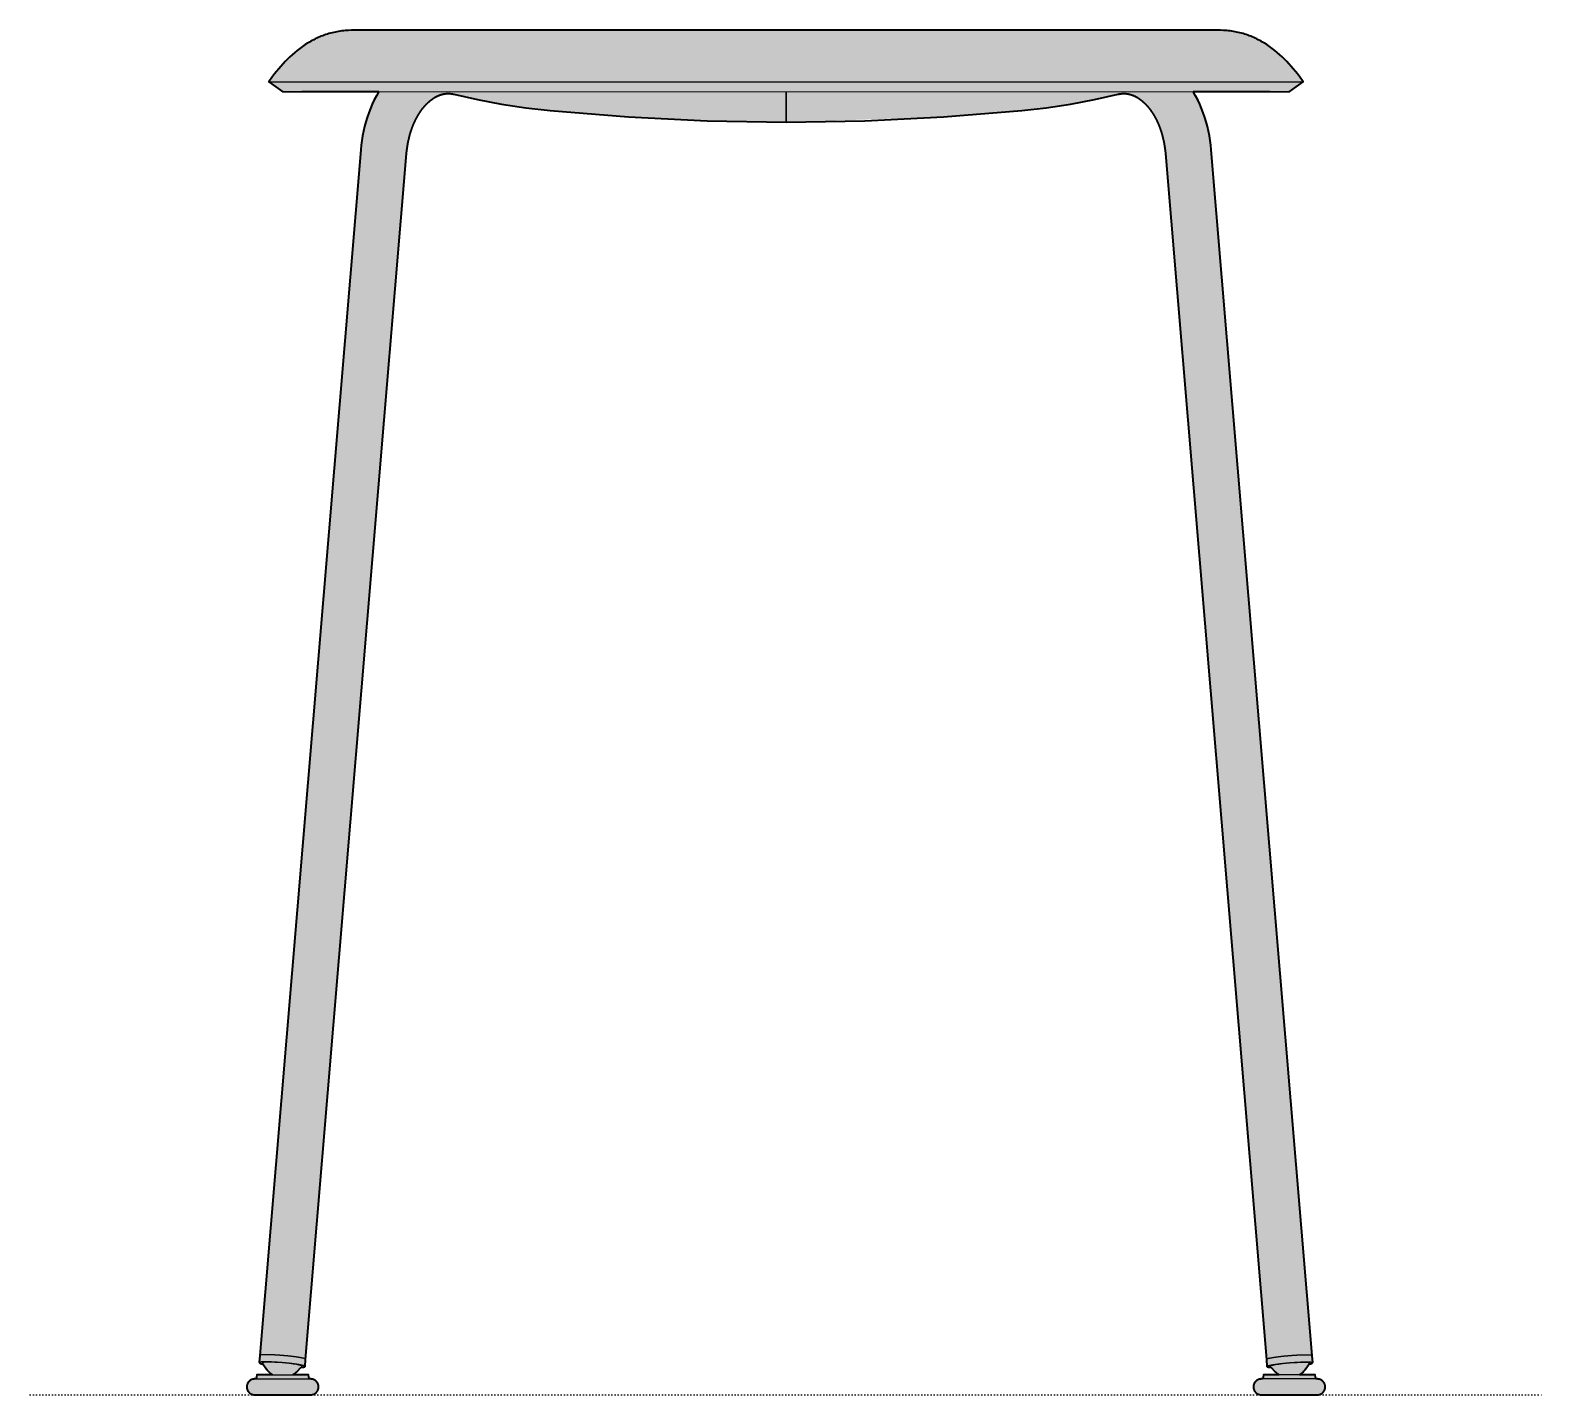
# Model space of a CAD drawing. Header units: millimetres. Extents: x 0 to 1147, y 0 to 475.
# Drawn here: x 0 to 526, y 0 to 475 of the extents above; entities that cross this region are included whole.
import ezdxf

# ---------------------------------------------------------------- set-up
doc = ezdxf.new("R2010")
doc.units = ezdxf.units.MM
doc.linetypes.add('Dots', pattern=[1, 0, -1])
doc.layers.add('Blocks', color=7, linetype='Continuous')
doc.layers.add('Blocks$Fill', color=7, linetype='Continuous', true_color=0xffffff)
for name, color, linetype, lineweight, true_color in [('Blocks$Inner', 7, 'Continuous', 25, 0x007f00), ('Blocks$Outline', 7, 'Continuous', 35, 0xff3f3f), ('Groud', 7, 'Dots', 25, 0x243775)]:
    doc.layers.add(name, color=color, linetype=linetype, lineweight=lineweight, true_color=true_color)

# ---------------------------------------------------------------- blocks, each defined once
blk = doc.blocks.new('Soft Edge 70 Stool Side')
at = {"layer": 'Blocks$Fill'}
blk.add_hatch(color=256, dxfattribs=at).paths.add_polyline_path([(431.5, 453.7), (438.07, 453.56), (442.99, 457), (441.65, 458.85), (440.96, 459.76), (440.25, 460.66), (439.52, 461.54), (438.78, 462.41), (438.02, 463.26), (437.24, 464.09), (436.44, 464.91), (435.62, 465.71), (434.79, 466.48), (433.93, 467.24), (433.05, 467.96), (432.14, 468.66), (431.22, 469.34), (430.28, 469.98), (429.31, 470.59), (428.82, 470.88), (428.32, 471.16), (427.82, 471.44), (427.32, 471.7), (426.81, 471.96), (426.29, 472.21), (425.77, 472.44), (425.25, 472.67), (424.72, 472.88), (424.19, 473.09), (423.65, 473.29), (423.11, 473.47), (422.57, 473.65), (422.02, 473.81), (421.47, 473.96), (420.92, 474.1), (420.36, 474.24), (419.8, 474.36), (419.24, 474.47), (418.68, 474.57), (418.11, 474.65), (417.55, 474.73), (416.98, 474.8), (416.41, 474.85), (415.27, 474.94), (414.13, 474.98), (412.99, 475), (262.99, 475), (111.85, 474.98), (110.71, 474.94), (109.57, 474.85), (109, 474.8), (108.43, 474.73), (107.87, 474.65), (107.3, 474.57), (106.74, 474.47), (106.18, 474.36), (105.62, 474.24), (105.06, 474.1), (104.51, 473.96), (103.96, 473.81), (103.41, 473.65), (102.87, 473.47), (102.33, 473.29), (101.79, 473.09), (101.26, 472.88), (100.73, 472.67), (100.21, 472.44), (99.69, 472.21), (99.17, 471.96), (98.66, 471.7), (98.16, 471.44), (97.65, 471.16), (97.16, 470.88), (96.67, 470.59), (95.7, 469.98), (94.76, 469.34), (93.83, 468.66), (92.93, 467.96), (92.05, 467.24), (91.19, 466.48), (90.35, 465.71), (89.53, 464.91), (88.74, 464.09), (87.96, 463.26), (87.2, 462.41), (86.45, 461.54), (85.73, 460.66), (85.02, 459.76), (84.33, 458.85), (82.99, 457), (87.9, 453.56), (94.48, 453.7), (94.62, 453.7), (121.28, 453.68), (119.71, 450.73), (119.01, 449.24), (118.37, 447.73), (117.78, 446.19), (117.24, 444.64), (116.76, 443.07), (116.33, 441.49), (115.95, 439.89), (115.63, 438.27), (115.37, 436.65), (115.16, 435.02), (115.01, 433.39), (79.68, 11.18), (79.78, 11.1), (79.84, 11.06), (79.89, 11.02), (79.95, 10.98), (80.01, 10.95), (80.07, 10.92), (80.13, 10.89), (80.2, 10.86), (80.26, 10.84), (80.33, 10.82), (80.39, 10.8), (80.46, 10.78), (80.52, 10.76), (80.59, 10.75), (80.66, 10.74), (80.72, 10.73), (80.79, 10.72), (80.86, 10.72), (80.93, 10.72), (82.35, 8.72), (82.5, 8.54), (82.65, 8.36), (82.81, 8.18), (82.97, 8.01), (83.14, 7.85), (83.32, 7.69), (83.5, 7.54), (83.68, 7.4), (83.87, 7.26), (84.07, 7.13), (84.27, 7), (78.85, 7), (78.58, 5.5), (78.1, 5.5), (78.04, 5.5), (77.98, 5.5), (77.92, 5.49), (77.86, 5.49), (77.8, 5.48), (77.74, 5.48), (77.68, 5.47), (77.62, 5.46), (77.56, 5.45), (77.5, 5.43), (77.44, 5.42), (77.39, 5.41), (77.33, 5.39), (77.27, 5.37), (77.21, 5.35), (77.16, 5.33), (77.1, 5.31), (77.05, 5.29), (76.99, 5.27), (76.94, 5.24), (76.88, 5.22), (76.83, 5.19), (76.78, 5.16), (76.72, 5.13), (76.67, 5.1), (76.62, 5.07), (76.57, 5.04), (76.52, 5), (76.47, 4.97), (76.42, 4.93), (76.38, 4.89), (76.33, 4.86), (76.28, 4.82), (76.24, 4.78), (76.2, 4.74), (76.15, 4.69), (76.11, 4.65), (76.07, 4.61), (76.03, 4.56), (75.99, 4.52), (75.95, 4.47), (75.92, 4.42), (75.88, 4.38), (75.85, 4.33), (75.81, 4.28), (75.78, 4.23), (75.75, 4.18), (75.72, 4.12), (75.69, 4.07), (75.66, 4.02), (75.63, 3.97), (75.61, 3.91), (75.58, 3.86), (75.56, 3.8), (75.54, 3.75), (75.51, 3.69), (75.49, 3.63), (75.48, 3.58), (75.46, 3.52), (75.44, 3.46), (75.43, 3.4), (75.41, 3.35), (75.4, 3.29), (75.39, 3.23), (75.38, 3.17), (75.37, 3.11), (75.36, 3.05), (75.36, 2.99), (75.35, 2.93), (75.35, 2.87), (75.35, 2.81), (75.35, 2.75), (75.35, 2.69), (75.35, 2.63), (75.35, 2.57), (75.36, 2.51), (75.36, 2.45), (75.37, 2.39), (75.38, 2.33), (75.39, 2.27), (75.4, 2.21), (75.41, 2.15), (75.43, 2.1), (75.44, 2.04), (75.46, 1.98), (75.48, 1.92), (75.49, 1.87), (75.51, 1.81), (75.54, 1.75), (75.56, 1.7), (75.58, 1.64), (75.61, 1.59), (75.63, 1.53), (75.66, 1.48), (75.69, 1.43), (75.72, 1.38), (75.75, 1.32), (75.78, 1.27), (75.81, 1.22), (75.85, 1.17), (75.88, 1.12), (75.92, 1.08), (75.95, 1.03), (75.99, 0.98), (76.03, 0.94), (76.07, 0.89), (76.11, 0.85), (76.15, 0.81), (76.2, 0.76), (76.24, 0.72), (76.28, 0.68), (76.33, 0.64), (76.38, 0.61), (76.42, 0.57), (76.47, 0.53), (76.52, 0.5), (76.57, 0.46), (76.62, 0.43), (76.67, 0.4), (76.72, 0.37), (76.78, 0.34), (76.83, 0.31), (76.88, 0.28), (76.94, 0.26), (76.99, 0.23), (77.05, 0.21), (77.1, 0.19), (77.16, 0.17), (77.21, 0.15), (77.27, 0.13), (77.33, 0.11), (77.39, 0.09), (77.44, 0.08), (77.5, 0.07), (77.56, 0.05), (77.62, 0.04), (77.68, 0.03), (77.74, 0.02), (77.8, 0.02), (77.86, 0.01), (77.92, 0.01), (77.98, 0), (78.04, 0), (78.1, 0), (97.6, 0), (97.66, 0), (97.72, 0), (97.78, 0.01), (97.84, 0.01), (97.9, 0.02), (97.96, 0.02), (98.02, 0.03), (98.08, 0.04), (98.13, 0.05), (98.19, 0.07), (98.25, 0.08), (98.31, 0.09), (98.37, 0.11), (98.42, 0.13), (98.48, 0.15), (98.54, 0.17), (98.59, 0.19), (98.65, 0.21), (98.71, 0.23), (98.76, 0.26), (98.81, 0.28), (98.87, 0.31), (98.92, 0.34), (98.97, 0.37), (99.02, 0.4), (99.08, 0.43), (99.13, 0.46), (99.18, 0.5), (99.22, 0.53), (99.27, 0.57), (99.32, 0.61), (99.37, 0.64), (99.41, 0.68), (99.46, 0.72), (99.5, 0.76), (99.54, 0.81), (99.58, 0.85), (99.63, 0.89), (99.67, 0.94), (99.7, 0.98), (99.74, 1.03), (99.78, 1.08), (99.82, 1.12), (99.85, 1.17), (99.88, 1.22), (99.92, 1.27), (99.95, 1.32), (99.98, 1.38), (100.01, 1.43), (100.04, 1.48), (100.06, 1.53), (100.09, 1.59), (100.11, 1.64), (100.14, 1.7), (100.16, 1.75), (100.18, 1.81), (100.2, 1.87), (100.22, 1.92), (100.24, 1.98), (100.25, 2.04), (100.27, 2.1), (100.28, 2.15), (100.29, 2.21), (100.31, 2.27), (100.32, 2.33), (100.32, 2.39), (100.33, 2.45), (100.34, 2.51), (100.34, 2.57), (100.35, 2.63), (100.35, 2.69), (100.35, 2.75), (100.35, 2.81), (100.35, 2.87), (100.34, 2.93), (100.34, 2.99), (100.33, 3.05), (100.32, 3.11), (100.32, 3.17), (100.31, 3.23), (100.29, 3.29), (100.28, 3.35), (100.27, 3.4), (100.25, 3.46), (100.24, 3.52), (100.22, 3.58), (100.2, 3.63), (100.18, 3.69), (100.16, 3.75), (100.14, 3.8), (100.11, 3.86), (100.09, 3.91), (100.06, 3.97), (100.04, 4.02), (100.01, 4.07), (99.98, 4.12), (99.95, 4.18), (99.92, 4.23), (99.88, 4.28), (99.85, 4.33), (99.82, 4.38), (99.78, 4.42), (99.74, 4.47), (99.7, 4.52), (99.67, 4.56), (99.63, 4.61), (99.58, 4.65), (99.54, 4.69), (99.5, 4.74), (99.46, 4.78), (99.41, 4.82), (99.37, 4.86), (99.32, 4.89), (99.27, 4.93), (99.22, 4.97), (99.18, 5), (99.13, 5.04), (99.08, 5.07), (99.02, 5.1), (98.97, 5.13), (98.92, 5.16), (98.87, 5.19), (98.81, 5.22), (98.76, 5.24), (98.71, 5.27), (98.65, 5.29), (98.59, 5.31), (98.54, 5.33), (98.48, 5.35), (98.42, 5.37), (98.37, 5.39), (98.31, 5.41), (98.25, 5.42), (98.19, 5.43), (98.13, 5.45), (98.08, 5.46), (98.02, 5.47), (97.96, 5.48), (97.9, 5.48), (97.84, 5.49), (97.78, 5.49), (97.72, 5.5), (97.66, 5.5), (97.6, 5.5), (97.11, 5.5), (96.85, 7), (91.43, 7), (91.83, 7.26), (92.02, 7.4), (92.21, 7.55), (92.39, 7.7), (92.57, 7.86), (92.74, 8.03), (94.31, 9.6), (94.38, 9.6), (94.46, 9.6), (94.53, 9.61), (94.61, 9.61), (94.68, 9.62), (94.76, 9.63), (94.83, 9.63), (94.91, 9.64), (95.06, 9.65), (95.21, 9.68), (95.28, 9.69), (95.32, 9.7), (95.36, 9.71), (95.39, 9.71), (95.43, 9.72), (95.45, 9.73), (95.46, 9.74), (95.48, 9.74), (95.5, 9.75), (95.51, 9.75), (95.52, 9.76), (95.53, 9.76), (95.53, 9.76), (95.54, 9.77), (95.55, 9.77), (95.56, 9.78), (95.57, 9.78), (95.57, 9.78), (95.57, 9.78), (95.57, 9.79), (95.58, 9.79), (95.58, 9.79), (95.58, 9.79), (95.58, 9.79), (95.58, 9.79), (95.59, 9.79), (95.59, 9.8), (95.59, 9.8), (95.59, 9.8), (95.59, 9.8), (95.59, 9.8), (95.6, 9.8), (95.6, 9.81), (95.6, 9.81), (95.6, 9.81), (95.6, 9.81), (95.6, 9.81), (95.6, 9.81), (95.61, 9.82), (95.61, 9.82), (95.61, 9.82), (95.61, 9.82), (95.61, 9.82), (95.61, 9.83), (95.61, 9.83), (95.61, 9.83), (95.61, 9.83), (95.62, 9.83), (95.62, 9.84), (95.62, 9.85), (95.83, 12.33), (130.95, 432.05), (131.07, 433.18), (131.28, 434.74), (131.42, 435.52), (131.57, 436.29), (131.74, 437.06), (131.92, 437.83), (132.12, 438.59), (132.34, 439.35), (132.58, 440.1), (132.84, 440.84), (133.12, 441.58), (133.42, 442.31), (133.74, 443.03), (134.08, 443.74), (134.44, 444.44), (134.82, 445.13), (135.22, 445.81), (135.65, 446.47), (135.87, 446.8), (136.1, 447.12), (136.33, 447.44), (136.57, 447.75), (136.81, 448.06), (137.07, 448.36), (137.32, 448.66), (137.59, 448.95), (137.86, 449.24), (138.14, 449.52), (138.42, 449.79), (138.71, 450.06), (139.01, 450.32), (139.31, 450.57), (139.62, 450.81), (139.94, 451.04), (140.27, 451.26), (140.6, 451.47), (140.94, 451.68), (141.28, 451.87), (141.46, 451.96), (141.64, 452.04), (141.81, 452.13), (141.99, 452.21), (142.18, 452.28), (142.36, 452.36), (142.54, 452.43), (142.73, 452.49), (142.92, 452.55), (143.1, 452.61), (143.29, 452.67), (143.48, 452.71), (143.68, 452.76), (143.87, 452.8), (144.06, 452.84), (144.26, 452.87), (144.45, 452.89), (144.65, 452.92), (144.84, 452.93), (145.04, 452.95), (145.24, 452.95), (145.43, 452.96), (145.63, 452.95), (145.83, 452.95), (146.03, 452.94), (146.22, 452.92), (146.42, 452.9), (146.61, 452.87), (146.81, 452.84), (147, 452.81), (147.19, 452.77), (147.39, 452.72), (155.68, 450.87), (164.04, 449.3), (180.89, 447.04), (208.21, 444.8), (235.58, 443.45), (262.99, 443), (317.77, 444.8), (345.09, 447.04), (353.54, 448.02), (361.94, 449.3), (370.3, 450.87), (378.59, 452.72), (378.78, 452.77), (378.98, 452.81), (379.17, 452.84), (379.37, 452.87), (379.56, 452.9), (379.76, 452.92), (379.95, 452.94), (380.15, 452.95), (380.35, 452.95), (380.54, 452.96), (380.74, 452.95), (380.94, 452.95), (381.13, 452.93), (381.33, 452.92), (381.53, 452.89), (381.72, 452.87), (381.92, 452.84), (382.11, 452.8), (382.3, 452.76), (382.49, 452.71), (382.69, 452.67), (382.87, 452.61), (383.06, 452.55), (383.25, 452.49), (383.44, 452.43), (383.62, 452.36), (383.8, 452.28), (383.98, 452.21), (384.16, 452.13), (384.34, 452.04), (384.52, 451.96), (384.69, 451.87), (385.04, 451.68), (385.38, 451.47), (385.71, 451.26), (386.04, 451.04), (386.35, 450.81), (386.67, 450.57), (386.97, 450.32), (387.27, 450.06), (387.56, 449.79), (387.84, 449.52), (388.12, 449.24), (388.39, 448.95), (388.65, 448.66), (388.91, 448.36), (389.16, 448.06), (389.41, 447.75), (389.65, 447.44), (389.88, 447.12), (390.11, 446.8), (390.33, 446.47), (390.76, 445.81), (391.16, 445.13), (391.54, 444.44), (391.9, 443.74), (392.24, 443.03), (392.56, 442.31), (392.86, 441.58), (393.13, 440.84), (393.39, 440.1), (393.63, 439.35), (393.86, 438.59), (394.06, 437.83), (394.24, 437.06), (394.41, 436.29), (394.56, 435.52), (394.69, 434.74), (394.91, 433.18), (395.02, 432.05), (430.15, 12.33), (430.36, 9.85), (430.36, 9.84), (430.36, 9.83), (430.36, 9.83), (430.36, 9.83), (430.37, 9.83), (430.37, 9.83), (430.37, 9.82), (430.37, 9.82), (430.37, 9.82), (430.37, 9.82), (430.37, 9.82), (430.37, 9.81), (430.38, 9.81), (430.38, 9.81), (430.38, 9.81), (430.38, 9.81), (430.38, 9.81), (430.38, 9.8), (430.39, 9.8), (430.39, 9.8), (430.39, 9.8), (430.39, 9.8), (430.39, 9.8), (430.39, 9.79), (430.4, 9.79), (430.4, 9.79), (430.4, 9.79), (430.4, 9.79), (430.4, 9.79), (430.4, 9.79), (430.41, 9.78), (430.41, 9.78), (430.41, 9.78), (430.42, 9.78), (430.43, 9.77), (430.44, 9.77), (430.44, 9.76), (430.45, 9.76), (430.46, 9.76), (430.47, 9.75), (430.48, 9.75), (430.5, 9.74), (430.51, 9.74), (430.53, 9.73), (430.55, 9.72), (430.59, 9.71), (430.62, 9.71), (430.66, 9.7), (430.7, 9.69), (430.77, 9.68), (430.92, 9.65), (431.07, 9.64), (431.15, 9.63), (431.22, 9.63), (431.3, 9.62), (431.37, 9.61), (431.45, 9.61), (431.52, 9.6), (431.6, 9.6), (431.67, 9.6), (433.41, 7.86), (433.59, 7.7), (433.77, 7.55), (433.96, 7.4), (434.15, 7.26), (434.35, 7.13), (434.55, 7), (429.13, 7), (428.87, 5.5), (428.38, 5.5), (428.32, 5.5), (428.26, 5.5), (428.2, 5.49), (428.14, 5.49), (428.08, 5.48), (428.02, 5.48), (427.96, 5.47), (427.9, 5.46), (427.84, 5.45), (427.79, 5.43), (427.73, 5.42), (427.67, 5.41), (427.61, 5.39), (427.55, 5.37), (427.5, 5.35), (427.44, 5.33), (427.38, 5.31), (427.33, 5.29), (427.27, 5.27), (427.22, 5.24), (427.16, 5.22), (427.11, 5.19), (427.06, 5.16), (427.01, 5.13), (426.95, 5.1), (426.9, 5.07), (426.85, 5.04), (426.8, 5), (426.75, 4.97), (426.71, 4.93), (426.66, 4.89), (426.61, 4.86), (426.57, 4.82), (426.52, 4.78), (426.48, 4.74), (426.44, 4.69), (426.39, 4.65), (426.35, 4.61), (426.31, 4.56), (426.27, 4.52), (426.24, 4.47), (426.2, 4.42), (426.16, 4.38), (426.13, 4.33), (426.09, 4.28), (426.06, 4.23), (426.03, 4.18), (426, 4.12), (425.97, 4.07), (425.94, 4.02), (425.91, 3.97), (425.89, 3.91), (425.86, 3.86), (425.84, 3.8), (425.82, 3.75), (425.8, 3.69), (425.78, 3.63), (425.76, 3.58), (425.74, 3.52), (425.72, 3.46), (425.71, 3.4), (425.7, 3.35), (425.68, 3.29), (425.67, 3.23), (425.66, 3.17), (425.65, 3.11), (425.65, 3.05), (425.64, 2.99), (425.64, 2.93), (425.63, 2.87), (425.63, 2.81), (425.63, 2.75), (425.63, 2.69), (425.63, 2.63), (425.64, 2.57), (425.64, 2.51), (425.65, 2.45), (425.65, 2.39), (425.66, 2.33), (425.67, 2.27), (425.68, 2.21), (425.7, 2.15), (425.71, 2.1), (425.72, 2.04), (425.74, 1.98), (425.76, 1.92), (425.78, 1.87), (425.8, 1.81), (425.82, 1.75), (425.84, 1.7), (425.86, 1.64), (425.89, 1.59), (425.91, 1.53), (425.94, 1.48), (425.97, 1.43), (426, 1.38), (426.03, 1.32), (426.06, 1.27), (426.09, 1.22), (426.13, 1.17), (426.16, 1.12), (426.2, 1.08), (426.24, 1.03), (426.27, 0.98), (426.31, 0.94), (426.35, 0.89), (426.39, 0.85), (426.44, 0.81), (426.48, 0.76), (426.52, 0.72), (426.57, 0.68), (426.61, 0.64), (426.66, 0.61), (426.71, 0.57), (426.75, 0.53), (426.8, 0.5), (426.85, 0.46), (426.9, 0.43), (426.95, 0.4), (427.01, 0.37), (427.06, 0.34), (427.11, 0.31), (427.16, 0.28), (427.22, 0.26), (427.27, 0.23), (427.33, 0.21), (427.38, 0.19), (427.44, 0.17), (427.5, 0.15), (427.55, 0.13), (427.61, 0.11), (427.67, 0.09), (427.73, 0.08), (427.79, 0.07), (427.84, 0.05), (427.9, 0.04), (427.96, 0.03), (428.02, 0.02), (428.08, 0.02), (428.14, 0.01), (428.2, 0.01), (428.26, 0), (428.32, 0), (428.38, 0), (447.88, 0), (447.94, 0), (448, 0), (448.06, 0.01), (448.12, 0.01), (448.18, 0.02), (448.24, 0.02), (448.3, 0.03), (448.36, 0.04), (448.42, 0.05), (448.48, 0.07), (448.53, 0.08), (448.59, 0.09), (448.65, 0.11), (448.71, 0.13), (448.76, 0.15), (448.82, 0.17), (448.88, 0.19), (448.93, 0.21), (448.99, 0.23), (449.04, 0.26), (449.1, 0.28), (449.15, 0.31), (449.2, 0.34), (449.26, 0.37), (449.31, 0.4), (449.36, 0.43), (449.41, 0.46), (449.46, 0.5), (449.51, 0.53), (449.55, 0.57), (449.6, 0.61), (449.65, 0.64), (449.69, 0.68), (449.74, 0.72), (449.78, 0.76), (449.83, 0.81), (449.87, 0.85), (449.91, 0.89), (449.95, 0.94), (449.99, 0.98), (450.03, 1.03), (450.06, 1.08), (450.1, 1.12), (450.13, 1.17), (450.17, 1.22), (450.2, 1.27), (450.23, 1.32), (450.26, 1.38), (450.29, 1.43), (450.32, 1.48), (450.35, 1.53), (450.37, 1.59), (450.4, 1.64), (450.42, 1.7), (450.44, 1.75), (450.46, 1.81), (450.48, 1.87), (450.5, 1.92), (450.52, 1.98), (450.54, 2.04), (450.55, 2.1), (450.56, 2.15), (450.58, 2.21), (450.59, 2.27), (450.6, 2.33), (450.61, 2.39), (450.61, 2.45), (450.62, 2.51), (450.62, 2.57), (450.63, 2.63), (450.63, 2.69), (450.63, 2.75), (450.63, 2.81), (450.63, 2.87), (450.62, 2.93), (450.62, 2.99), (450.61, 3.05), (450.61, 3.11), (450.6, 3.17), (450.59, 3.23), (450.58, 3.29), (450.56, 3.35), (450.55, 3.4), (450.54, 3.46), (450.52, 3.52), (450.5, 3.58), (450.48, 3.63), (450.46, 3.69), (450.44, 3.75), (450.42, 3.8), (450.4, 3.86), (450.37, 3.91), (450.35, 3.97), (450.32, 4.02), (450.29, 4.07), (450.26, 4.12), (450.23, 4.18), (450.2, 4.23), (450.17, 4.28), (450.13, 4.33), (450.1, 4.38), (450.06, 4.42), (450.03, 4.47), (449.99, 4.52), (449.95, 4.56), (449.91, 4.61), (449.87, 4.65), (449.83, 4.69), (449.78, 4.74), (449.74, 4.78), (449.69, 4.82), (449.65, 4.86), (449.6, 4.89), (449.55, 4.93), (449.51, 4.97), (449.46, 5), (449.41, 5.04), (449.36, 5.07), (449.31, 5.1), (449.26, 5.13), (449.2, 5.16), (449.15, 5.19), (449.1, 5.22), (449.04, 5.24), (448.99, 5.27), (448.93, 5.29), (448.88, 5.31), (448.82, 5.33), (448.76, 5.35), (448.71, 5.37), (448.65, 5.39), (448.59, 5.41), (448.53, 5.42), (448.48, 5.43), (448.42, 5.45), (448.36, 5.46), (448.3, 5.47), (448.24, 5.48), (448.18, 5.48), (448.12, 5.49), (448.06, 5.49), (448, 5.5), (447.94, 5.5), (447.88, 5.5), (447.4, 5.5), (447.13, 7), (441.71, 7), (442.11, 7.26), (442.3, 7.4), (442.48, 7.54), (442.66, 7.69), (442.84, 7.85), (443.01, 8.01), (443.17, 8.18), (443.33, 8.36), (443.48, 8.54), (443.63, 8.72), (443.77, 8.91), (445.05, 10.72), (445.19, 10.72), (445.25, 10.73), (445.32, 10.74), (445.39, 10.75), (445.46, 10.76), (445.52, 10.78), (445.59, 10.8), (445.65, 10.82), (445.72, 10.84), (445.78, 10.86), (445.84, 10.89), (445.91, 10.92), (445.97, 10.95), (446.03, 10.98), (446.08, 11.02), (446.14, 11.06), (446.2, 11.1), (446.25, 11.14), (446.3, 11.18), (410.82, 435.02), (410.61, 436.65), (410.35, 438.27), (410.03, 439.89), (409.65, 441.49), (409.22, 443.07), (408.74, 444.64), (408.2, 446.19), (407.61, 447.73), (406.97, 449.24), (406.27, 450.73), (405.52, 452.19), (404.7, 453.68), (431.36, 453.7)], flags=0)
at = {"layer": 'Blocks$Inner'}
for p, q in [((94.62, 453.7, -172.39), (94.48, 453.7, -172.39)), ((431.36, 453.7, -172.39), (431.5, 453.7, -172.39))]:
    blk.add_line(p, q, dxfattribs=at)
blk.add_lwpolyline([(262.99, 446.49), (262.99, 453.56), (431.35, 453.7), (438.07, 453.56), (442.99, 457), (441.65, 458.85), (440.96, 459.76), (440.25, 460.66), (439.52, 461.54), (438.78, 462.41), (438.02, 463.26), (437.24, 464.09), (436.44, 464.91), (435.62, 465.71), (434.79, 466.48), (433.93, 467.24), (433.05, 467.96), (432.14, 468.66), (431.22, 469.34), (430.28, 469.98), (429.31, 470.59), (428.82, 470.88), (428.32, 471.16), (427.82, 471.44), (427.32, 471.7), (426.81, 471.96), (426.29, 472.21), (425.77, 472.44), (425.25, 472.67), (424.72, 472.88), (424.19, 473.09), (423.65, 473.29), (423.11, 473.47), (422.57, 473.65), (422.02, 473.81), (421.47, 473.96), (420.92, 474.1), (420.36, 474.24), (419.8, 474.36), (419.24, 474.47), (418.68, 474.57), (418.11, 474.65), (417.55, 474.73), (416.98, 474.8), (416.41, 474.85), (415.27, 474.94), (414.13, 474.98), (412.99, 475), (262.99, 475), (112.99, 475), (111.85, 474.98), (110.71, 474.94), (109.57, 474.85), (109, 474.8), (108.43, 474.73), (107.87, 474.65), (107.3, 474.57), (106.74, 474.47), (106.18, 474.36), (105.62, 474.24), (105.06, 474.1), (104.51, 473.96), (103.96, 473.81), (103.41, 473.65), (102.87, 473.47), (102.33, 473.29), (101.79, 473.09), (101.26, 472.88), (100.73, 472.67), (100.21, 472.44), (99.69, 472.21), (99.17, 471.96), (98.66, 471.7), (98.16, 471.44), (97.65, 471.16), (97.16, 470.88), (96.67, 470.59), (95.7, 469.98), (94.76, 469.34), (93.83, 468.66), (92.93, 467.96), (92.05, 467.24), (91.19, 466.48), (90.35, 465.71), (89.53, 464.91), (88.74, 464.09), (87.96, 463.26), (87.2, 462.41), (86.45, 461.54), (85.73, 460.66), (85.02, 459.76), (84.33, 458.85), (82.99, 457), (87.9, 453.56), (94.63, 453.7), (262.99, 453.56)], close=True, dxfattribs=at)
for points in [[(121.28, 453.68), (120.46, 452.19), (119.71, 450.73), (119.01, 449.24), (118.37, 447.73), (117.78, 446.19), (117.24, 444.64), (116.76, 443.07), (116.33, 441.49), (115.95, 439.89), (115.63, 438.27), (115.37, 436.65), (115.16, 435.02), (115.01, 433.39), (79.88, 13.67), (79.88, 13.67), (79.68, 11.18), (79.73, 11.14), (79.78, 11.1), (79.84, 11.06), (79.89, 11.02), (79.95, 10.98), (80.01, 10.95), (80.07, 10.92), (80.13, 10.89), (80.2, 10.86), (80.26, 10.84), (80.33, 10.82), (80.39, 10.8), (80.46, 10.78), (80.52, 10.76), (80.59, 10.75), (80.66, 10.74), (80.72, 10.73), (80.79, 10.72), (80.86, 10.72), (80.93, 10.72)], [(82.99, 457), (262.99, 457), (442.99, 457)], [(147.39, 452.72), (155.68, 450.87), (164.04, 449.3), (172.44, 448.02), (180.89, 447.04), (208.21, 444.8), (235.58, 443.45), (262.99, 443), (262.99, 446.45), (262.99, 443), (290.4, 443.45), (317.77, 444.8), (345.09, 447.04), (353.54, 448.02), (361.94, 449.3), (370.3, 450.87), (378.59, 452.72)], [(404.7, 453.68), (405.52, 452.19), (406.27, 450.73), (406.97, 449.24), (407.61, 447.73), (408.2, 446.19), (408.74, 444.64), (409.22, 443.07), (409.65, 441.49), (410.03, 439.89), (410.35, 438.27), (410.61, 436.65), (410.82, 435.02), (410.97, 433.39), (446.1, 13.67), (446.1, 13.67), (446.3, 11.18), (446.25, 11.14), (446.2, 11.1), (446.14, 11.06), (446.08, 11.02), (446.03, 10.98), (445.97, 10.95), (445.91, 10.92), (445.84, 10.89), (445.78, 10.86), (445.72, 10.84), (445.65, 10.82), (445.59, 10.8), (445.52, 10.78), (445.46, 10.76), (445.39, 10.75), (445.32, 10.74), (445.25, 10.73), (445.19, 10.72), (445.12, 10.72), (445.05, 10.72)], [(91.43, 7), (91.63, 7.13), (91.83, 7.26), (92.02, 7.4), (92.21, 7.55), (92.39, 7.7), (92.57, 7.86), (92.74, 8.03), (94.6, 9.89), (94.62, 9.93), (94.62, 9.94), (94.62, 9.94), (94.62, 9.94), (94.62, 9.95), (94.62, 9.95), (94.62, 9.95), (94.62, 9.96), (94.62, 9.96), (94.62, 9.96), (94.61, 9.97), (94.61, 9.97), (94.61, 9.98), (94.61, 9.98), (94.6, 9.98), (94.6, 9.99), (94.6, 9.99), (94.59, 9.99), (94.59, 10), (94.59, 10), (94.58, 10), (94.58, 10.01), (94.57, 10.01), (94.57, 10.02), (94.56, 10.02), (94.56, 10.02), (94.55, 10.03), (94.54, 10.03), (94.53, 10.04), (94.51, 10.05), (94.5, 10.06), (94.48, 10.07), (94.46, 10.07), (94.44, 10.08), (94.4, 10.1), (94.36, 10.12), (94.31, 10.14), (94.26, 10.15), (94.14, 10.19), (94.01, 10.23), (93.85, 10.27), (93.5, 10.35), (93.08, 10.43), (92.6, 10.52), (91.48, 10.69), (90.24, 10.84), (87.67, 11.1), (85.1, 11.27), (83.85, 11.32), (82.73, 11.34), (82.25, 11.34), (81.82, 11.32), (81.46, 11.3), (81.31, 11.29), (81.17, 11.27), (81.05, 11.25), (81, 11.25), (80.95, 11.24), (80.9, 11.23), (80.86, 11.22), (80.84, 11.21), (80.83, 11.21), (80.81, 11.2), (80.79, 11.19), (80.78, 11.19), (80.76, 11.18), (80.75, 11.18), (80.75, 11.17), (80.74, 11.17), (80.73, 11.17), (80.73, 11.17), (80.72, 11.16), (80.72, 11.16), (80.71, 11.16), (80.71, 11.15), (80.71, 11.15), (80.7, 11.15), (80.7, 11.15), (80.7, 11.14), (80.69, 11.14), (80.69, 11.14), (80.69, 11.13), (80.68, 11.13), (80.68, 11.13), (80.68, 11.12), (80.68, 11.12), (80.68, 11.12), (80.68, 11.11), (80.67, 11.11), (80.67, 11.11), (80.67, 11.1), (80.67, 11.1), (80.67, 11.1), (80.69, 11.06), (82.21, 8.91), (82.35, 8.72), (82.5, 8.54), (82.65, 8.36), (82.81, 8.18), (82.97, 8.01), (83.14, 7.85), (83.32, 7.69), (83.5, 7.54), (83.68, 7.4), (83.87, 7.26), (84.07, 7.13), (84.27, 7)], [(434.55, 7), (434.35, 7.13), (434.15, 7.26), (433.96, 7.4), (433.77, 7.55), (433.59, 7.7), (433.41, 7.86), (433.24, 8.03), (431.38, 9.89), (431.36, 9.93), (431.36, 9.94), (431.36, 9.94), (431.36, 9.94), (431.36, 9.95), (431.36, 9.95), (431.36, 9.95), (431.36, 9.96), (431.36, 9.96), (431.36, 9.96), (431.36, 9.97), (431.37, 9.97), (431.37, 9.98), (431.37, 9.98), (431.38, 9.98), (431.38, 9.99), (431.38, 9.99), (431.39, 9.99), (431.39, 10), (431.39, 10), (431.4, 10), (431.4, 10.01), (431.41, 10.01), (431.41, 10.02), (431.42, 10.02), (431.42, 10.02), (431.43, 10.03), (431.44, 10.03), (431.45, 10.04), (431.47, 10.05), (431.48, 10.06), (431.5, 10.07), (431.52, 10.07), (431.53, 10.08), (431.57, 10.1), (431.62, 10.12), (431.67, 10.14), (431.72, 10.15), (431.84, 10.19), (431.97, 10.23), (432.12, 10.27), (432.48, 10.35), (432.9, 10.43), (433.38, 10.52), (434.49, 10.69), (435.74, 10.84), (438.31, 11.1), (440.88, 11.27), (442.13, 11.32), (443.25, 11.34), (443.73, 11.34), (444.16, 11.32), (444.52, 11.3), (444.67, 11.29), (444.81, 11.27), (444.93, 11.25), (444.98, 11.25), (445.03, 11.24), (445.08, 11.23), (445.12, 11.22), (445.14, 11.21), (445.15, 11.21), (445.17, 11.2), (445.19, 11.19), (445.2, 11.19), (445.21, 11.18), (445.23, 11.18), (445.23, 11.17), (445.24, 11.17), (445.24, 11.17), (445.25, 11.17), (445.25, 11.16), (445.26, 11.16), (445.26, 11.16), (445.27, 11.15), (445.27, 11.15), (445.28, 11.15), (445.28, 11.15), (445.28, 11.14), (445.29, 11.14), (445.29, 11.14), (445.29, 11.13), (445.29, 11.13), (445.3, 11.13), (445.3, 11.12), (445.3, 11.12), (445.3, 11.12), (445.3, 11.11), (445.3, 11.11), (445.31, 11.11), (445.31, 11.1), (445.31, 11.1), (445.31, 11.1), (445.29, 11.06), (443.77, 8.91), (443.63, 8.72), (443.48, 8.54), (443.33, 8.36), (443.17, 8.18), (443.01, 8.01), (442.84, 7.85), (442.66, 7.69), (442.48, 7.54), (442.3, 7.4), (442.11, 7.26), (441.91, 7.13), (441.71, 7)], [(78.58, 5.5), (78.85, 7), (87.85, 7), (96.85, 7), (97.11, 5.5)], [(447.4, 5.5), (447.13, 7), (438.13, 7), (429.13, 7), (428.87, 5.5)]]:
    blk.add_lwpolyline(points, dxfattribs=at)
for points in [[(95.62, 9.84, -172.4), (95.62, 9.85, -172.4), (95.83, 12.33, -172.39), (95.83, 12.33, -172.39), (130.95, 432.05, -172.39), (131.07, 433.18, -172.39)], [(394.91, 433.18, -172.39), (395.02, 432.05, -172.39), (430.15, 12.33, -172.39), (430.15, 12.33, -172.39), (430.36, 9.85, -172.4), (430.36, 9.84, -172.4)]]:
    blk.add_polyline3d(points, dxfattribs=at)
for points, degree in [([(131.07, 433.18, -172.39), (131.16, 433.96, -172.39), (131.41, 435.52, -172.39), (131.73, 437.06, -172.39), (132.11, 438.59, -172.39), (132.58, 440.1, -172.39), (133.11, 441.58, -172.39), (133.73, 443.03, -172.39), (134.43, 444.45, -172.39), (135.21, 445.82, -172.39), (136.08, 447.13, -172.39), (137.05, 448.37, -172.39), (138.12, 449.53, -172.39), (139.3, 450.58, -172.39), (140.59, 451.5, -172.39), (141.98, 452.23, -172.39), (143.48, 452.75, -172.39), (145.04, 452.99, -172.39), (146.62, 452.91, -172.39), (147.39, 452.72, -172.39)], 2), ([(378.59, 452.72, -172.39), (379.36, 452.91, -172.39), (380.94, 452.99, -172.39), (382.5, 452.75, -172.39), (384, 452.23, -172.39), (385.39, 451.5, -172.39), (386.68, 450.58, -172.39), (387.85, 449.53, -172.39), (388.93, 448.37, -172.39), (389.89, 447.13, -172.39), (390.77, 445.82, -172.39), (391.55, 444.45, -172.39), (392.25, 443.03, -172.39), (392.87, 441.58, -172.39), (393.4, 440.1, -172.39), (393.86, 438.59, -172.39), (394.25, 437.06, -172.39), (394.57, 435.52, -172.39), (394.82, 433.96, -172.39), (394.91, 433.18, -172.39)], 2), ([(95.62, 9.85, -172.4), (95.28, 10.13, -172.4), (94.38, 10.31, -172.4), (93.5, 10.49, -172.4), (92.62, 10.62, -172.4), (91.73, 10.75, -172.4), (90.83, 10.86, -172.4), (89.94, 10.96, -172.4), (89.04, 11.05, -172.4), (88.15, 11.14, -172.4), (87.25, 11.21, -172.4), (86.36, 11.27, -172.4), (85.46, 11.33, -172.4), (84.56, 11.39, -172.4), (83.66, 11.42, -172.4), (82.76, 11.45, -172.4), (81.86, 11.46, -172.4), (80.97, 11.44, -172.4), (80.05, 11.41, -172.4), (79.68, 11.18, -172.4)], 2), ([(95.83, 12.33, -172.39), (95.49, 12.61, -172.39), (94.59, 12.8, -172.39), (93.71, 12.97, -172.39), (92.82, 13.11, -172.39), (91.93, 13.24, -172.39), (91.04, 13.35, -172.39), (90.15, 13.45, -172.39), (89.25, 13.54, -172.39), (88.36, 13.61, -172.39), (87.46, 13.68, -172.39), (86.57, 13.76, -172.39), (85.67, 13.82, -172.39), (84.77, 13.87, -172.39), (83.87, 13.91, -172.39), (82.98, 13.93, -172.39), (82.08, 13.95, -172.39), (81.18, 13.89, -172.39), (80.26, 13.93, -172.39), (79.88, 13.67, -172.39)], 2), ([(430.15, 12.33, -172.39), (430.49, 12.61, -172.39), (431.39, 12.8, -172.39), (432.27, 12.97, -172.39), (433.15, 13.11, -172.39), (434.04, 13.24, -172.39), (434.94, 13.35, -172.39), (435.83, 13.45, -172.39), (436.72, 13.54, -172.39), (437.62, 13.61, -172.39), (438.52, 13.68, -172.39), (439.41, 13.76, -172.39), (440.31, 13.82, -172.39), (441.21, 13.87, -172.39), (442.1, 13.91, -172.39), (443, 13.93, -172.39), (443.9, 13.95, -172.39), (444.8, 13.89, -172.39), (445.72, 13.93, -172.39), (446.1, 13.67, -172.39)], 2), ([(430.36, 9.85, -172.4), (430.69, 10.13, -172.4), (431.59, 10.31, -172.4), (432.47, 10.49, -172.4), (433.36, 10.62, -172.4), (434.25, 10.75, -172.4), (435.15, 10.86, -172.4), (436.04, 10.96, -172.4), (436.94, 11.05, -172.4), (437.83, 11.14, -172.4), (438.73, 11.21, -172.4), (439.62, 11.27, -172.4), (440.52, 11.33, -172.4), (441.42, 11.39, -172.4), (442.32, 11.42, -172.4), (443.22, 11.45, -172.4), (444.12, 11.46, -172.4), (445.01, 11.44, -172.4), (445.93, 11.41, -172.4), (446.3, 11.18, -172.4)], 2), ([(78.1, 0, -172.39), (77.86, 0, -172.39), (77.38, 0.08, -172.39), (76.93, 0.25, -172.39), (76.51, 0.49, -172.39), (76.15, 0.8, -172.39), (75.84, 1.17, -172.39), (75.6, 1.58, -172.39), (75.43, 2.04, -172.39), (75.35, 2.51, -172.39), (75.35, 2.99, -172.39), (75.43, 3.46, -172.39), (75.6, 3.92, -172.39), (75.84, 4.33, -172.39), (76.15, 4.7, -172.39), (76.51, 5.01, -172.39), (76.93, 5.25, -172.39), (77.38, 5.42, -172.39), (77.86, 5.5, -172.39), (78.1, 5.5, -172.39)], 2), ([(78.1, 5.5, -172.39), (97.6, 5.5, -172.39)], 1), ([(94.31, 9.6, -172.39), (94.34, 9.6, -172.39), (94.42, 9.6, -172.39), (94.49, 9.61, -172.39), (94.57, 9.61, -172.39), (94.64, 9.62, -172.39), (94.72, 9.62, -172.39), (94.8, 9.63, -172.39), (94.87, 9.63, -172.39), (94.95, 9.64, -172.39), (95.02, 9.65, -172.39), (95.1, 9.66, -172.39), (95.17, 9.67, -172.39), (95.24, 9.68, -172.39), (95.32, 9.7, -172.39), (95.39, 9.71, -172.39), (95.46, 9.74, -172.39), (95.53, 9.76, -172.39), (95.6, 9.8, -172.39), (95.62, 9.84, -172.39)], 2), ([(97.6, 5.5, -172.39), (97.84, 5.5, -172.39), (98.31, 5.42, -172.39), (98.76, 5.25, -172.39), (99.18, 5.01, -172.39), (99.55, 4.7, -172.39), (99.86, 4.33, -172.39), (100.1, 3.92, -172.39), (100.26, 3.46, -172.39), (100.35, 2.99, -172.39), (100.35, 2.51, -172.39), (100.26, 2.04, -172.39), (100.1, 1.58, -172.39), (99.86, 1.17, -172.39), (99.55, 0.8, -172.39), (99.18, 0.49, -172.39), (98.76, 0.25, -172.39), (98.31, 0.08, -172.39), (97.84, 0, -172.39), (97.6, 0, -172.39)], 2), ([(428.38, 5.5, -172.39), (428.14, 5.5, -172.39), (427.67, 5.42, -172.39), (427.21, 5.25, -172.39), (426.8, 5.01, -172.39), (426.43, 4.7, -172.39), (426.12, 4.33, -172.39), (425.88, 3.92, -172.39), (425.71, 3.46, -172.39), (425.63, 2.99, -172.39), (425.63, 2.51, -172.39), (425.71, 2.04, -172.39), (425.88, 1.58, -172.39), (426.12, 1.17, -172.39), (426.43, 0.8, -172.39), (426.8, 0.49, -172.39), (427.21, 0.25, -172.39), (427.67, 0.08, -172.39), (428.14, 0, -172.39), (428.38, 0, -172.39)], 2), ([(447.88, 5.5, -172.39), (428.38, 5.5, -172.39)], 1), ([(431.67, 9.6, -172.39), (431.64, 9.6, -172.39), (431.56, 9.6, -172.39), (431.48, 9.61, -172.39), (431.41, 9.61, -172.39), (431.33, 9.62, -172.39), (431.26, 9.62, -172.39), (431.18, 9.63, -172.39), (431.11, 9.63, -172.39), (431.03, 9.64, -172.39), (430.96, 9.65, -172.39), (430.88, 9.66, -172.39), (430.81, 9.67, -172.39), (430.73, 9.68, -172.39), (430.66, 9.7, -172.39), (430.59, 9.71, -172.39), (430.51, 9.74, -172.39), (430.44, 9.76, -172.39), (430.38, 9.8, -172.39), (430.36, 9.84, -172.39)], 2), ([(447.88, 0, -172.39), (448.12, 0, -172.39), (448.59, 0.08, -172.39), (449.05, 0.25, -172.39), (449.46, 0.49, -172.39), (449.83, 0.8, -172.39), (450.14, 1.17, -172.39), (450.38, 1.58, -172.39), (450.55, 2.04, -172.39), (450.63, 2.51, -172.39), (450.63, 2.99, -172.39), (450.55, 3.46, -172.39), (450.38, 3.92, -172.39), (450.14, 4.33, -172.39), (449.83, 4.7, -172.39), (449.46, 5.01, -172.39), (449.05, 5.25, -172.39), (448.59, 5.42, -172.39), (448.12, 5.5, -172.39), (447.88, 5.5, -172.39)], 2), ([(97.6, 0, -172.39), (78.1, 0, -172.39)], 1), ([(428.38, 0, -172.39), (447.88, 0, -172.39)], 1)]:
    blk.add_open_spline(points, degree=degree, dxfattribs=at)
at = {"layer": 'Blocks$Outline'}
for points in [[(262.99, 475), (112.99, 475), (111.85, 474.98), (110.71, 474.94), (109.57, 474.85), (109, 474.8), (108.43, 474.73), (107.87, 474.65), (107.3, 474.57), (106.74, 474.47), (106.18, 474.36), (105.62, 474.24), (105.06, 474.1), (104.51, 473.96), (103.96, 473.81), (103.41, 473.65), (102.87, 473.47), (102.33, 473.29), (101.79, 473.09), (101.26, 472.88), (100.73, 472.67), (100.21, 472.44), (99.69, 472.21), (99.17, 471.96), (98.66, 471.7), (98.16, 471.44), (97.65, 471.16), (97.16, 470.88), (96.67, 470.59), (95.7, 469.98), (94.76, 469.34), (93.83, 468.66), (92.93, 467.96), (92.05, 467.24), (91.19, 466.48), (90.35, 465.71), (89.53, 464.91), (88.74, 464.09), (87.96, 463.26), (87.2, 462.41), (86.45, 461.54), (85.73, 460.66), (85.02, 459.76), (84.33, 458.85), (82.99, 457), (87.9, 453.56), (94.48, 453.7)], [(431.5, 453.7), (438.07, 453.56), (442.99, 457), (441.65, 458.85), (440.96, 459.76), (440.25, 460.66), (439.52, 461.54), (438.78, 462.41), (438.02, 463.26), (437.24, 464.09), (436.44, 464.91), (435.62, 465.71), (434.79, 466.48), (433.93, 467.24), (433.05, 467.96), (432.14, 468.66), (431.22, 469.34), (430.28, 469.98), (429.31, 470.59), (428.82, 470.88), (428.32, 471.16), (427.82, 471.44), (427.32, 471.7), (426.81, 471.96), (426.29, 472.21), (425.77, 472.44), (425.25, 472.67), (424.72, 472.88), (424.19, 473.09), (423.65, 473.29), (423.11, 473.47), (422.57, 473.65), (422.02, 473.81), (421.47, 473.96), (420.92, 474.1), (420.36, 474.24), (419.8, 474.36), (419.24, 474.47), (418.68, 474.57), (418.11, 474.65), (417.55, 474.73), (416.98, 474.8), (416.41, 474.85), (415.27, 474.94), (414.13, 474.98), (412.99, 475), (262.99, 475)], [(121.28, 453.68), (120.46, 452.19), (119.71, 450.73), (119.01, 449.24), (118.37, 447.73), (117.78, 446.19), (117.24, 444.64), (116.76, 443.07), (116.33, 441.49), (115.95, 439.89), (115.63, 438.27), (115.37, 436.65), (115.16, 435.02), (115.01, 433.39), (79.88, 13.67), (79.88, 13.67), (79.68, 11.18)], [(94.48, 453.7), (94.62, 453.7)], [(94.62, 453.7), (94.63, 453.7), (121.28, 453.68)], [(147.39, 452.72), (155.68, 450.87)], [(370.3, 450.87), (378.59, 452.72)], [(404.7, 453.68), (431.35, 453.7), (431.36, 453.7)], [(446.3, 11.18), (446.1, 13.67), (446.1, 13.67), (410.97, 433.39), (410.82, 435.02), (410.61, 436.65), (410.35, 438.27), (410.03, 439.89), (409.65, 441.49), (409.22, 443.07), (408.74, 444.64), (408.2, 446.19), (407.61, 447.73), (406.97, 449.24), (406.27, 450.73), (405.52, 452.19), (404.7, 453.68)], [(431.36, 453.7), (431.5, 453.7)], [(155.68, 450.87), (164.04, 449.3)], [(164.04, 449.3), (172.44, 448.02), (180.89, 447.04), (208.21, 444.8), (235.58, 443.45), (262.99, 443)], [(262.99, 443), (290.4, 443.45), (317.77, 444.8), (345.09, 447.04), (353.54, 448.02), (361.94, 449.3)], [(361.94, 449.3), (370.3, 450.87)], [(95.83, 12.33), (130.95, 432.05)], [(130.95, 432.05), (131.07, 433.18)], [(394.91, 433.18), (395.02, 432.05)], [(395.02, 432.05), (430.15, 12.33)], [(79.68, 11.18), (79.73, 11.14), (79.78, 11.1), (79.84, 11.06), (79.89, 11.02), (79.95, 10.98), (80.01, 10.95), (80.07, 10.92), (80.13, 10.89), (80.2, 10.86), (80.26, 10.84), (80.33, 10.82), (80.39, 10.8), (80.46, 10.78), (80.52, 10.76), (80.59, 10.75), (80.66, 10.74), (80.72, 10.73), (80.79, 10.72), (80.86, 10.72), (80.93, 10.72)], [(80.93, 10.72), (82.21, 8.91), (82.35, 8.72), (82.5, 8.54), (82.65, 8.36), (82.81, 8.18), (82.97, 8.01), (83.14, 7.85), (83.32, 7.69), (83.5, 7.54), (83.68, 7.4), (83.87, 7.26), (84.07, 7.13), (84.27, 7)], [(95.62, 9.85), (95.83, 12.33), (95.83, 12.33)], [(430.15, 12.33), (430.15, 12.33), (430.36, 9.85)], [(441.71, 7), (441.91, 7.13), (442.11, 7.26), (442.3, 7.4), (442.48, 7.54), (442.66, 7.69), (442.84, 7.85), (443.01, 8.01), (443.17, 8.18), (443.33, 8.36), (443.48, 8.54), (443.63, 8.72), (443.77, 8.91), (445.05, 10.72)], [(445.05, 10.72), (445.12, 10.72), (445.19, 10.72), (445.25, 10.73), (445.32, 10.74), (445.39, 10.75), (445.46, 10.76), (445.52, 10.78), (445.59, 10.8), (445.65, 10.82), (445.72, 10.84), (445.78, 10.86), (445.84, 10.89), (445.91, 10.92), (445.97, 10.95), (446.03, 10.98), (446.08, 11.02), (446.14, 11.06), (446.2, 11.1), (446.25, 11.14), (446.3, 11.18)], [(78.58, 5.5), (78.1, 5.5)], [(84.27, 7), (78.85, 7), (78.58, 5.5)], [(91.43, 7), (91.63, 7.13), (91.83, 7.26), (92.02, 7.4), (92.21, 7.55), (92.39, 7.7), (92.57, 7.86), (92.74, 8.03), (94.31, 9.6)], [(97.11, 5.5), (96.85, 7), (91.43, 7)], [(95.62, 9.84), (95.62, 9.85)], [(97.6, 5.5), (97.11, 5.5)], [(428.87, 5.5), (428.38, 5.5)], [(434.55, 7), (429.13, 7), (428.87, 5.5)], [(430.36, 9.85), (430.36, 9.84)], [(431.67, 9.6), (433.24, 8.03), (433.41, 7.86), (433.59, 7.7), (433.77, 7.55), (433.96, 7.4), (434.15, 7.26), (434.35, 7.13), (434.55, 7)], [(447.4, 5.5), (447.13, 7), (441.71, 7)], [(447.88, 5.5), (447.4, 5.5)], [(78.1, 0), (97.6, 0)], [(428.38, 0), (447.88, 0)]]:
    blk.add_lwpolyline(points, dxfattribs=at)
for points in [[(131.07, 433.18), (131.16, 433.96), (131.41, 435.52), (131.73, 437.06), (132.11, 438.59), (132.58, 440.1), (133.11, 441.58), (133.73, 443.03), (134.43, 444.45), (135.21, 445.82), (136.08, 447.13), (137.05, 448.37), (138.12, 449.53), (139.3, 450.58), (140.59, 451.5), (141.98, 452.23), (143.48, 452.75), (145.04, 452.99), (146.62, 452.91), (147.39, 452.72)], [(378.59, 452.72), (379.36, 452.91), (380.94, 452.99), (382.5, 452.75), (384, 452.23), (385.39, 451.5), (386.68, 450.58), (387.85, 449.53), (388.93, 448.37), (389.89, 447.13), (390.77, 445.82), (391.55, 444.45), (392.25, 443.03), (392.87, 441.58), (393.4, 440.1), (393.86, 438.59), (394.25, 437.06), (394.57, 435.52), (394.82, 433.96), (394.91, 433.18)], [(78.1, 5.5), (77.86, 5.5), (77.38, 5.42), (76.93, 5.25), (76.51, 5.01), (76.15, 4.7), (75.84, 4.33), (75.6, 3.92), (75.43, 3.46), (75.35, 2.99), (75.35, 2.51), (75.43, 2.04), (75.6, 1.58), (75.84, 1.17), (76.15, 0.8), (76.51, 0.49), (76.93, 0.25), (77.38, 0.08), (77.86, 0), (78.1, 0)], [(94.31, 9.6), (94.34, 9.6), (94.42, 9.6), (94.49, 9.61), (94.57, 9.61), (94.64, 9.62), (94.72, 9.62), (94.8, 9.63), (94.87, 9.63), (94.95, 9.64), (95.02, 9.65), (95.1, 9.66), (95.17, 9.67), (95.24, 9.68), (95.32, 9.7), (95.39, 9.71), (95.46, 9.74), (95.53, 9.76), (95.6, 9.8), (95.62, 9.84)], [(97.6, 0), (97.84, 0), (98.31, 0.08), (98.76, 0.25), (99.18, 0.49), (99.55, 0.8), (99.86, 1.17), (100.1, 1.58), (100.26, 2.04), (100.35, 2.51), (100.35, 2.99), (100.26, 3.46), (100.1, 3.92), (99.86, 4.33), (99.55, 4.7), (99.18, 5.01), (98.76, 5.25), (98.31, 5.42), (97.84, 5.5), (97.6, 5.5)], [(428.38, 5.5), (428.14, 5.5), (427.67, 5.42), (427.21, 5.25), (426.8, 5.01), (426.43, 4.7), (426.12, 4.33), (425.88, 3.92), (425.71, 3.46), (425.63, 2.99), (425.63, 2.51), (425.71, 2.04), (425.88, 1.58), (426.12, 1.17), (426.43, 0.8), (426.8, 0.49), (427.21, 0.25), (427.67, 0.08), (428.14, 0), (428.38, 0)], [(430.36, 9.84), (430.38, 9.8), (430.44, 9.76), (430.51, 9.74), (430.59, 9.71), (430.66, 9.7), (430.73, 9.68), (430.81, 9.67), (430.88, 9.66), (430.96, 9.65), (431.03, 9.64), (431.11, 9.63), (431.18, 9.63), (431.26, 9.62), (431.33, 9.62), (431.41, 9.61), (431.48, 9.61), (431.56, 9.6), (431.64, 9.6), (431.67, 9.6)], [(447.88, 0), (448.12, 0), (448.59, 0.08), (449.05, 0.25), (449.46, 0.49), (449.83, 0.8), (450.14, 1.17), (450.38, 1.58), (450.55, 2.04), (450.63, 2.51), (450.63, 2.99), (450.55, 3.46), (450.38, 3.92), (450.14, 4.33), (449.83, 4.7), (449.46, 5.01), (449.05, 5.25), (448.59, 5.42), (448.12, 5.5), (447.88, 5.5)]]:
    blk.add_open_spline(points, degree=2, dxfattribs=at)

msp = doc.modelspace()

# ---------------------------------------------------------------- linework, layer by layer
at = {"layer": 'Groud'}
msp.add_lwpolyline([(0, 0), (525.98, 0)], dxfattribs=at)

# ---------------------------------------------------------------- block references
at = {"layer": 'Blocks'}
msp.add_blockref('Soft Edge 70 Stool Side', (0, 0), dxfattribs=at)

doc.saveas('drawing.dxf')
